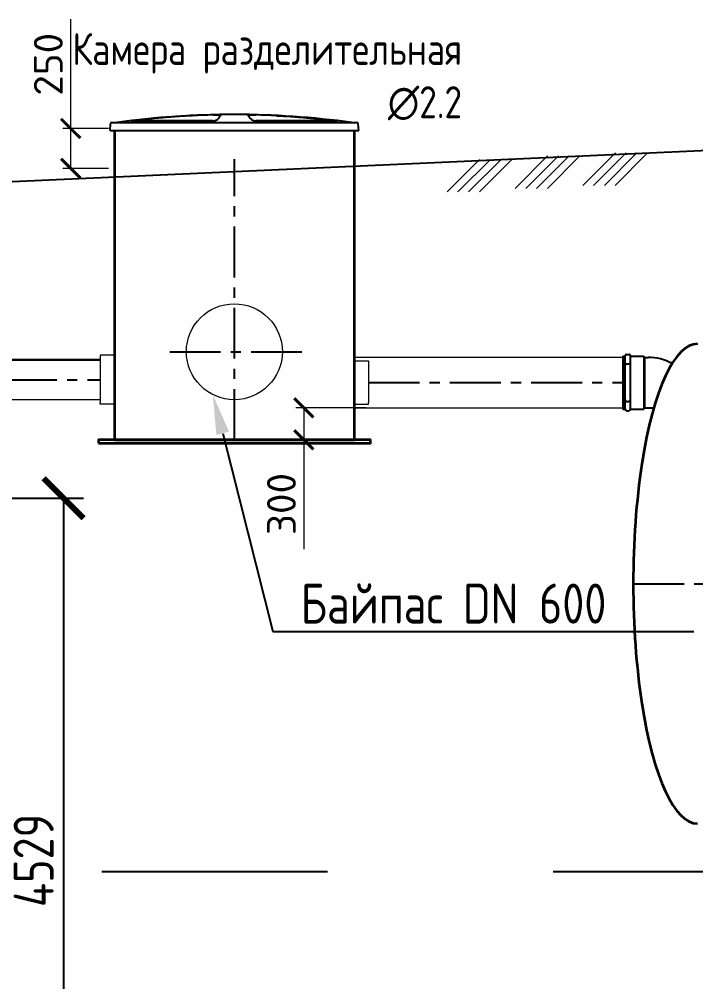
# Model space of a CAD drawing. Header units: millimetres. Extents: x 20530103 to 31271019, y 32092698 to 33532929.
# Drawn here: x 26250887 to 26255115, y 33137289 to 33143308 of the extents above; entities that cross this region are included whole.
import ezdxf
from ezdxf import colors
from ezdxf.entities.mleader import LeaderData, LeaderLine
from ezdxf.math import Vec2, Vec3

# ---------------------------------------------------------------- set-up
doc = ezdxf.new("R2010")
doc.units = ezdxf.units.MM
doc.linetypes.add('осевая', pattern=[50.8, 31.75, -6.35, 6.35, -6.35])
doc.linetypes.add('Штриховая', pattern=[2822.222233, 1411.111116, -1411.111116])
for name, color, linetype in [('Mitat', 1, 'Continuous'), ('Выноски', 7, 'Continuous'), ('Системный слой', 7, 'Continuous')]:
    doc.layers.add(name, color=color, linetype=linetype)
doc.styles.add('ARTEM Arial', font='simplex.shx')
doc.styles.add('GOST 2.304', font='GOST.TTF')
doc.styles.get("Standard").update_dxf_attribs({"font": 'arial.ttf'})
doc.dimstyles.new('ARTEM', dxfattribs={"dimtxt": 70, "dimasz": 50, "dimexe": 35, "dimexo": 15, "dimgap": 10, "dimtad": 1, "dimdec": 0, "dimtxsty": 'ARTEM Arial', "dimcen": 2.5, "dimclrd": 7, "dimclre": 7, "dimclrt": 7, "dimadec": 0, "dimazin": 0, "dimtfac": 1, "dimtdec": 0, "dimtmove": 0, "dimatfit": 3, "dimfxl": 1, "dimlwd": 15, "dimlwe": 15, "dimarcsym": 0})
doc.dimstyles.new('ISO-25', dxfattribs={"dimtxt": 2.5, "dimasz": 2.5, "dimexe": 1.25, "dimexo": 0.625, "dimtad": 1, "dimtxsty": 'Standard', "dimcen": 2.5, "dimadec": 0, "dimazin": 0, "dimtfac": 1, "dimtmove": 0, "dimatfit": 3, "dimfxl": 1, "dimarcsym": 0})

# ---------------------------------------------------------------- blocks, each defined once
blk = doc.blocks.new('_ArchTick')
at = {"color": 0, "linetype": 'ByBlock', "const_width": 0.15}
blk.add_lwpolyline([(-0.5, -0.5), (0.5, 0.5)], dxfattribs=at)
blk = doc.blocks.new('*D168')
at = {"color": 5, "lineweight": 15, "transparency": 16777216}
for p, q in [((26253055.7, 33140878), (26252615.5, 33140878)), ((26252665.5, 33140878), (26252665.5, 33140677.7)), ((26252966.3, 33140677.7), (26252615.5, 33140677.7)), ((26252665.5, 33140677.7), (26252665.5, 33139994.9))]:
    blk.add_line(p, q, dxfattribs=at)
at = {"color": 5, "lineweight": 15, "transparency": 16777216, "xscale": 120, "yscale": 120, "zscale": 120}
for p, rotation in [((26252665.5, 33140878), 90), ((26252665.5, 33140677.7), 270)]:
    blk.add_blockref('_ArchTick', p, dxfattribs=dict(at, rotation=rotation))
at = {"color": 7, "lineweight": 20, "transparency": 16777216, "insert": (26252525.5, 33140276.3), "char_height": 180, "attachment_point": 5, "rotation": 90, "style": 'ARTEM Arial'}
blk.add_mtext('300', dxfattribs=at)
blk = doc.blocks.new('*D169')
at = {"color": 5, "lineweight": 15, "transparency": 16777216}
for p, q in [((26251208.5, 33142625), (26251208.5, 33143307.8)), ((26251445.2, 33142625), (26251158.5, 33142625)), ((26251208.5, 33142375), (26251208.5, 33142625)), ((26251445.2, 33142375), (26251158.5, 33142375))]:
    blk.add_line(p, q, dxfattribs=at)
at = {"color": 5, "lineweight": 15, "transparency": 16777216, "xscale": 120, "yscale": 120, "zscale": 120}
for p, rotation in [((26251208.5, 33142625), 90), ((26251208.5, 33142375), 270)]:
    blk.add_blockref('_ArchTick', p, dxfattribs=dict(at, rotation=rotation))
at = {"color": 7, "lineweight": 20, "transparency": 16777216, "insert": (26251068.5, 33143026.4), "char_height": 180, "attachment_point": 5, "rotation": 90, "style": 'ARTEM Arial'}
blk.add_mtext('250', dxfattribs=at)
blk = doc.blocks.new('*D172')
at = {"color": 0, "lineweight": -2, "transparency": 16777216}
for p, q in [((26250506.1, 33140312.1), (26251289.3, 33140312.1)), ((26251164.3, 33140312.1), (26251164.3, 33135783.2)), ((26250506.1, 33135783.2), (26251289.3, 33135783.2))]:
    blk.add_line(p, q, dxfattribs=at)
at = {"color": 0, "lineweight": -2, "transparency": 16777216, "xscale": 250, "yscale": 250, "zscale": 250}
for p, rotation in [((26251164.3, 33140312.1), 90), ((26251164.3, 33135783.2), 270)]:
    blk.add_blockref('_ArchTick', p, dxfattribs=dict(at, rotation=rotation))
at = {"color": 0, "transparency": 16777216, "insert": (26250976.8, 33138047.7), "char_height": 250, "attachment_point": 5, "rotation": 90, "style": 'GOST 2.304'}
blk.add_mtext('4529', dxfattribs=at)

msp = doc.modelspace()

# ---------------------------------------------------------------- linework, layer by layer
at = {"lineweight": 35}
for p, q in [((26251481.3159, 33142612.013), (26251481.3159, 33140677.7073)), ((26252981.3159, 33140677.7073), (26252981.3159, 33142612.013)), ((26251481.3159, 33140677.7073), (26252981.3159, 33140677.7073))]:
    msp.add_line(p, q, dxfattribs=at)
at = {"lineweight": 20}
for p, q in [((26254409.056, 33142268.3894), (26254612.5362, 33142471.8696)), ((26254476.4079, 33142268.3894), (26254679.8881, 33142471.8696)), ((26254543.7599, 33142268.3894), (26254747.2401, 33142471.8696)), ((26254611.112, 33142268.3894), (26254814.5922, 33142471.8696)), ((26253560.7363, 33142228.2928), (26253764.2165, 33142431.773)), ((26253628.0883, 33142228.2928), (26253831.5685, 33142431.773)), ((26253695.4402, 33142228.2928), (26253898.9204, 33142431.773)), ((26253762.7923, 33142228.2928), (26253966.2725, 33142431.773)), ((26253985.9167, 33142249.3617), (26254189.3969, 33142452.8419)), ((26254053.2687, 33142249.3617), (26254256.7489, 33142452.8419)), ((26254120.6206, 33142249.3617), (26254324.1008, 33142452.8419)), ((26254187.9727, 33142249.3617), (26254391.4529, 33142452.8419)), ((26251391.9597, 33141206.4866), (26251391.9597, 33140911.5791)), ((26251391.9597, 33141206.4866), (26251391.9597, 33141195.6791)), ((26251481.3159, 33141206.4866), (26251391.9597, 33141206.4866)), ((26252981.3159, 33141194.6291), (26254658.8303, 33141194.6291)), ((26252981.3159, 33141171.8866), (26253070.6721, 33141171.8866)), ((26253070.6721, 33141171.8866), (26253070.6721, 33141161.0791)), ((26253070.6721, 33141161.0791), (26253070.6721, 33140911.5791)), ((26251391.9597, 33140928.6291), (26249405.4026, 33140928.6291)), ((26251391.9597, 33140900.7717), (26251391.9597, 33140911.5791)), ((26251481.3159, 33140900.7717), (26251391.9597, 33140900.7717)), ((26252981.3159, 33140900.7717), (26253070.6721, 33140900.7717)), ((26253070.6721, 33140900.7717), (26253070.6721, 33140911.5791)), ((26252981.3159, 33140878.0291), (26254658.8303, 33140878.0291))]:
    msp.add_line(p, q, dxfattribs=at)
at = {"color": 1, "linetype": 'осевая', "lineweight": 25, "ltscale": 10}
for p, q in [((26252231.3159, 33140677.7073), (26252231.3159, 33142433.8338)), ((26251827.8486, 33141228.6291), (26252653.5649, 33141228.6291)), ((26249280.4026, 33141053.6291), (26251391.9597, 33141053.6291)), ((26253070.6721, 33141036.3291), (26254658.8303, 33141036.3291)), ((26254724.5769, 33139778.0291), (26262724.5769, 33139778.0291))]:
    msp.add_line(p, q, dxfattribs=at)
at = {"color": 7, "lineweight": 25}
for p, q in [((26254658.8303, 33141200.7291), (26254658.8303, 33140870.3291)), ((26254658.8303, 33141200.7291), (26254673.8303, 33141200.7291)), ((26254673.8303, 33140868.7291), (26254673.8303, 33141202.3291)), ((26254682.5303, 33141211.0291), (26254697.8303, 33141211.0291)), ((26254706.5303, 33140868.7291), (26254706.5303, 33141202.3291)), ((26254706.5303, 33141200.7291), (26254790.8303, 33141200.7291)), ((26254795.2759, 33141193.0291), (26254790.8303, 33141200.7291)), ((26254795.2759, 33141193.0291), (26254817.7759, 33141193.0291)), ((26254658.8303, 33141144.0291), (26254658.8303, 33140928.6291)), ((26254658.8303, 33141144.0291), (26254673.8303, 33141144.0291)), ((26254673.8303, 33140927.0291), (26254673.8303, 33141144.0291)), ((26254682.5303, 33141152.7291), (26254697.8303, 33141152.7291)), ((26254706.5303, 33140927.0291), (26254706.5303, 33141144.0291)), ((26254658.8303, 33140928.6291), (26254673.8303, 33140928.6291)), ((26254682.5303, 33140918.3291), (26254697.8303, 33140918.3291)), ((26254658.8303, 33140870.3291), (26254673.8303, 33140870.3291)), ((26254682.5303, 33140860.0291), (26254697.8303, 33140860.0291)), ((26254706.5303, 33140870.3291), (26254790.8303, 33140870.3291)), ((26254795.2759, 33140878.0291), (26254790.8303, 33140870.3291)), ((26254795.2759, 33140878.0291), (26254853.35, 33140878.0291))]:
    msp.add_line(p, q, dxfattribs=at)
at = {"lineweight": 30}
msp.add_line((26249155.4026, 33141178.6291), (26251391.9597, 33141178.6291), dxfattribs=at)
at = {"color": 4, "linetype": 'Штриховая'}
msp.add_line((26076424.681, 33137978.0291), (26285187.4693, 33137978.0291), dxfattribs=at)
msp.add_lwpolyline([(26248841.9878, 33142077.424), (26249405.4026, 33142228.6291), (26256678.6187, 33142555.6912)])
at = {"lineweight": 35}
msp.add_lwpolyline([(26251381.3159, 33140657.7073), (26253081.3159, 33140657.7073), (26253081.3159, 33140677.7073), (26251381.3159, 33140677.7073)], close=True, dxfattribs=at)
at = {"lineweight": 20}
msp.add_circle((26252231.3159, 33141228.6291), 300, dxfattribs=at)
at = {"color": 7, "lineweight": 25}
for centre, radius, start, end in [((26254682.5303, 33141202.3291), 8.7, 90, 180), ((26254697.8303, 33141202.3291), 8.7, 0, 90), ((26254817.7759, 33140878.0291), 315, 61.6369487, 90), ((26254682.5303, 33141144.0291), 8.7, 90, 180), ((26254697.8303, 33141144.0291), 8.7, 0, 90), ((26254682.5303, 33140927.0291), 8.7, 180, 270), ((26254697.8303, 33140927.0291), 8.7, 270, 0), ((26254682.5303, 33140868.7291), 8.7, 180, 270), ((26254697.8303, 33140868.7291), 8.7, 270, 0)]:
    msp.add_arc(centre, radius, start, end, dxfattribs=at)
at = {"lineweight": 35}
msp.add_ellipse((26255126.8284, 33139778.0291), major_axis=(0, 1500), ratio=0.268167651, start_param=0, end_param=3.141592654, dxfattribs=at)
at = {"layer": 'Mitat', "color": 7, "lineweight": 25}
for p, q in [((26254790.8303, 33141200.7291), (26254790.8303, 33140870.3291)), ((26254795.2759, 33141193.0291), (26254795.2759, 33140878.0291))]:
    msp.add_line(p, q, dxfattribs=at)
at = {"layer": 'Системный слой', "color": 7, "lineweight": 25}
for p, q in [((26252145.0246, 33142709.6573), (26252143.2901, 33142704.8918)), ((26252319.3416, 33142704.8918), (26252317.6071, 33142709.6573)), ((26251453.9415, 33142612.013), (26251457.5173, 33142652.8846)), ((26251467.4792, 33142662.013), (26252231.3159, 33142662.013)), ((26252096.3055, 33142671.9928), (26251589.441, 33142671.9928)), ((26252231.3159, 33142662.013), (26252995.1526, 33142662.013)), ((26252873.1908, 33142671.9928), (26252366.3263, 33142671.9928)), ((26253008.6903, 33142612.013), (26253005.1145, 33142652.8846)), ((26251453.9415, 33142612.013), (26252231.3159, 33142612.013)), ((26252231.3159, 33142612.013), (26253008.6903, 33142612.013))]:
    msp.add_line(p, q, dxfattribs=at)
for centre, radius, start, end in [((26252231.3159, 33137314.123), 5397.89, 82.19547593, 97.80452407), ((26252096.3055, 33142721.9928), 50, 270, 340.00000002), ((26252366.3263, 33142721.9928), 50, 199.99999998, 270), ((26251467.4792, 33142652.013), 10, 90, 174.9999999), ((26252995.1526, 33142652.013), 10, 5.0000001, 90)]:
    msp.add_arc(centre, radius, start, end, dxfattribs=at)
for start_param, end_param in [(-1.544362263, -1.518731112), (-1.622861542, -1.597230391)]:
    msp.add_ellipse((26252231.3159, 33137972.9963), major_axis=(-5042.411, 0), ratio=0.939692621, start_param=start_param, end_param=end_param, dxfattribs=at)
for points, knots in [([(26251968.9003, 33142704.8918), (26251949.2042, 33142703.9273), (26251914.8098, 33142702.052), (26251875.5436, 33142699.5273), (26251841.5694, 33142697.1529), (26251813.0395, 33142695.001), (26251784.9685, 33142692.6911), (26251766.9676, 33142691.1378), (26251754, 33142689.9853), (26251741.3305, 33142688.8271), (26251729.0601, 33142687.6748), (26251717.1961, 33142686.5318), (26251705.947, 33142685.4214), (26251695.2197, 33142684.3384), (26251685.1288, 33142683.2975), (26251675.5806, 33142682.2927), (26251666.6885, 33142681.3391), (26251658.2463, 33142680.4177), (26251650.312, 33142679.5368), (26251642.8403, 33142678.6935), (26251636.0456, 33142677.9146), (26251629.8165, 33142677.19), (26251624.2632, 33142676.535), (26251619.278, 33142675.9391), (26251614.9706, 33142675.4177), (26251611.1266, 33142674.9468), (26251607.753, 33142674.5285), (26251604.7606, 33142674.153), (26251602.2698, 33142673.8367), (26251600.1686, 33142673.5666), (26251598.4703, 33142673.3458), (26251597.0692, 33142673.1614), (26251595.9763, 33142673.016), (26251595.0668, 33142672.8937), (26251594.3004, 33142672.7895), (26251593.6218, 33142672.6962), (26251593.0505, 33142672.6167), (26251592.5605, 33142672.5478), (26251592.1515, 33142672.4894), (26251591.6896, 33142672.4228), (26251591.2811, 33142672.3627), (26251590.914, 33142672.3073), (26251590.6392, 33142672.2651), (26251590.4177, 33142672.2303), (26251590.2366, 33142672.201), (26251590.0918, 33142672.1772), (26251589.9418, 33142672.1518), (26251589.7944, 33142672.1259), (26251589.6682, 33142672.1026), (26251589.5509, 33142672.0796), (26251589.4364, 33142672.0549), (26251589.3413, 33142672.0298), (26251589.2979, 33142672.0088), (26251589.3264, 33142671.9957), (26251589.3949, 33142671.9928), (26251589.441, 33142671.9928)], [0, 0, 0, 0, 8.490569597, 14.815700933, 16.914484719, 23.134057695, 27.122201016, 29.041995694, 30.919925401, 32.735662746, 34.531341505, 36.241434265, 37.886113514, 39.420046362, 40.908475093, 42.281405694, 43.58375298, 44.790497889, 45.971300354, 47.05587036, 48.069933331, 48.966850054, 49.818162945, 50.550026806, 51.208870038, 51.768774944, 52.302287244, 52.756970142, 53.158516064, 53.47745784, 53.766929302, 53.991593484, 54.179653715, 54.326331165, 54.466501519, 54.587812603, 54.697136199, 54.788021687, 54.87259205, 54.942983918, 55.075867317, 55.141920754, 55.20350917, 55.281904279, 55.320079333, 55.359591368, 55.413309431, 55.466159177, 55.517729041, 55.566129921, 55.630229632, 55.714907934, 55.808301331, 55.904815891, 56, 56, 56, 56]), ([(26252098.04, 33142709.6573), (26252100.5599, 33142709.7199), (26252103.9368, 33142709.7975), (26252108.5293, 33142709.8913), (26252111.0177, 33142709.9378), (26252113.8776, 33142709.9873), (26252115.8802, 33142710.0189), (26252118.2183, 33142710.0523), (26252120.1062, 33142710.077), (26252122.2864, 33142710.1018), (26252124.7046, 33142710.1251), (26252126.9811, 33142710.1418), (26252129.0998, 33142710.1519), (26252130.776, 33142710.1563), (26252132.3141, 33142710.1568), (26252133.9379, 33142710.1533), (26252135.4666, 33142710.1451), (26252136.7802, 33142710.133), (26252137.981, 33142710.1182), (26252139.194, 33142710.0981), (26252140.57, 33142710.0664), (26252141.6842, 33142710.0303), (26252142.534, 33142709.9932), (26252143.1217, 33142709.9613), (26252143.6784, 33142709.9239), (26252144.2382, 33142709.8743), (26252144.8692, 33142709.7883), (26252145.0444, 33142709.7115), (26252145.0246, 33142709.6573)], [0, 0, 0, 0, 2.951327276, 3.942480367, 5.436172827, 5.934313446, 7.422775838, 7.914553493, 8.891010777, 9.852012125, 10.796872495, 12.188090515, 13.093521956, 13.97038052, 14.812532152, 15.618804417, 16.773919248, 17.632460423, 18.235017138, 19.317058324, 20.408103306, 21.758176858, 22.619837977, 23.354994625, 24.082632961, 25.14830178, 26.460010825, 29, 29, 29, 29]), ([(26252317.6071, 33142709.6573), (26252317.5994, 33142709.6784), (26252317.6248, 33142709.7192), (26252317.7856, 33142709.7771), (26252318.0699, 33142709.8315), (26252318.4839, 33142709.8827), (26252319.0304, 33142709.9302), (26252319.7089, 33142709.9737), (26252320.5167, 33142710.0128), (26252321.4485, 33142710.0473), (26252322.4965, 33142710.077), (26252323.651, 33142710.1018), (26252324.9021, 33142710.1219), (26252326.2429, 33142710.1373), (26252327.6598, 33142710.1481), (26252329.136, 33142710.1546), (26252330.8792, 33142710.1573), (26252332.8984, 33142710.1545), (26252335.0429, 33142710.1451), (26252336.856, 33142710.133), (26252338.6708, 33142710.1182), (26252340.983, 33142710.0954), (26252343.3051, 33142710.0672), (26252345.8996, 33142710.0315), (26252348.2642, 33142709.9955), (26252350.5745, 33142709.956), (26252352.9498, 33142709.913), (26252355.4917, 33142709.8638), (26252358.7239, 33142709.7954), (26252361.7228, 33142709.7272), (26252363.6465, 33142709.6808), (26252364.5918, 33142709.6573)], [0, 0, 0, 0, 1.1000986, 2.173880345, 3.256636995, 4.350323164, 5.448342696, 6.54820794, 7.644669376, 8.733300406, 9.810770512, 10.871185793, 11.913790339, 12.939454065, 13.951489768, 14.933691886, 15.884651136, 17.234542805, 18.509152274, 19.456508053, 20.121398222, 21.315374702, 22.923383836, 23.465806087, 24.959821216, 26.174068454, 26.573939819, 28.125278616, 29.527835655, 30.787060774, 32, 32, 32, 32]), ([(26252493.7315, 33142704.8918), (26252513.1625, 33142703.9403), (26252551.9751, 33142701.827), (26252605.1479, 33142698.3455), (26252652.5239, 33142694.7854), (26252689.0841, 33142691.7411), (26252715.4489, 33142689.3733), (26252732.124, 33142687.8124), (26252744.0588, 33142686.6659), (26252755.3892, 33142685.5507), (26252766.2052, 33142684.4614), (26252776.3917, 33142683.4132), (26252786.0398, 33142682.4001), (26252795.0353, 33142681.4373), (26252803.5823, 33142680.5061), (26252811.6202, 33142679.6151), (26252819.192, 33142678.7617), (26252826.0805, 33142677.973), (26252832.3977, 33142677.239), (26252838.0308, 33142676.5751), (26252843.0879, 33142675.9711), (26252847.4566, 33142675.4426), (26252851.354, 33142674.9654), (26252854.772, 33142674.5419), (26252857.801, 33142674.1619), (26252860.3185, 33142673.8422), (26252862.4391, 33142673.5697), (26252864.1497, 33142673.3473), (26252865.5584, 33142673.162), (26252866.6545, 33142673.0161), (26252867.565, 33142672.8937), (26252868.3314, 33142672.7895), (26252869.01, 33142672.6962), (26252869.5812, 33142672.6167), (26252870.0712, 33142672.5478), (26252870.4803, 33142672.4894), (26252870.9422, 33142672.4228), (26252871.3507, 33142672.3627), (26252871.7178, 33142672.3073), (26252871.9925, 33142672.2651), (26252872.2141, 33142672.2303), (26252872.3952, 33142672.201), (26252872.54, 33142672.1772), (26252872.69, 33142672.1518), (26252872.8374, 33142672.1259), (26252872.9636, 33142672.1026), (26252873.0808, 33142672.0796), (26252873.1954, 33142672.0549), (26252873.2905, 33142672.0298), (26252873.3338, 33142672.0088), (26252873.3054, 33142671.9957), (26252873.2369, 33142671.9928), (26252873.1908, 33142671.9928)], [0, 0, 0, 0, 7.927186421, 15.823074498, 21.678007793, 27.26734092, 30.775327707, 32.482930664, 34.111200546, 35.678602726, 37.142706739, 38.564199147, 39.877202513, 41.123772365, 42.280108725, 43.411763879, 44.451646154, 45.424241949, 46.284915046, 47.101989427, 47.804450887, 48.436736004, 48.973773198, 49.485261725, 49.920608522, 50.304671477, 50.609046658, 50.885036295, 51.09868006, 51.277169692, 51.415989147, 51.548651034, 51.66346448, 51.766932548, 51.852949817, 51.932989873, 51.999610617, 52.12537467, 52.187889291, 52.246178188, 52.320373547, 52.356503549, 52.393898917, 52.444739284, 52.494757822, 52.543565021, 52.589372981, 52.650038761, 52.730180716, 52.818570901, 52.909915041, 53, 53, 53, 53])]:
    msp.add_open_spline(points, degree=3, knots=knots, dxfattribs=at)

# ---------------------------------------------------------------- texts
at = {"lineweight": 20, "insert": (26253654.2571, 33143222.313), "char_height": 200, "width": 3048.508414, "attachment_point": 3, "style": 'GOST 2.304'}
msp.add_mtext('Камера разделительная\\P∅2.2', dxfattribs=at)

# ---------------------------------------------------------------- dimensions: what is measured, and where the dimension line sits
at = {"lineweight": 20}
dim = msp.add_linear_dim(base=(26251208.5083, 33142624.97), p1=(26251460.2041, 33142374.97), p2=(26251460.2041, 33142624.97), angle=90, dimstyle='ARTEM', override={"dimtxt": 180, "dimasz": 120, "dimexe": 50, "dimgap": 50, "dimblk1": 'ArchTick', "dimblk2": 'ArchTick', "dimsah": 1, "dimclrd": 5, "dimclre": 5}, dxfattribs=at)
dim.commit()
dim.dimension.update_dxf_attribs({"geometry": '*D169', "text_midpoint": (26251068.5083, 33143026.3986)})
dim = msp.add_linear_dim(base=(26252665.499, 33140677.7073), p1=(26253070.6721, 33140878.0291), p2=(26252981.3159, 33140677.7073), angle=90, text='300', dimstyle='ARTEM', override={"dimtxt": 180, "dimasz": 120, "dimexe": 50, "dimgap": 50, "dimblk1": 'ArchTick', "dimblk2": 'ArchTick', "dimsah": 1, "dimclrd": 5, "dimclre": 5}, dxfattribs=at)
dim.commit()
dim.dimension.update_dxf_attribs({"geometry": '*D168', "text_midpoint": (26252525.499, 33140276.2787)})
dim = msp.add_linear_dim(base=(26251164.331, 33135783.2213), p1=(26250443.6495, 33140312.1178), p2=(26250443.6495, 33135783.2213), angle=90, dimstyle='ISO-25', override={"dimscale": 100, "dimdec": 0, "dimlfac": 1, "dimtxsty": 'GOST 2.304', "dimblk1": 'ArchTick', "dimblk2": 'ArchTick', "dimsah": 1})
dim.commit()
dim.dimension.update_dxf_attribs({"geometry": '*D172', "text_midpoint": (26250976.831, 33138047.6695)})

# ---------------------------------------------------------------- leaders
at = {"layer": 'Выноски', "color": 0, "lineweight": -2}
ml = msp.add_multileader_mtext('Standard', dxfattribs=at)
ml.set_content('\\A1;{\\C0;PE 100 SDR 17\\PDN250, L=65 м, h\\H0.7x;\\S^ лот;\\H1.4286x;=1.3 м,\\PСброс условно-чистых стоков в р.Бельбек}', color=5, style='GOST 2.304')
ml.set_leader_properties(lineweight=-3)
ml.build(insert=Vec2(0, 0))
ml.multileader.update_dxf_attribs({"text_left_attachment_type": 6, "text_right_attachment_type": 6, "dogleg_length": 1, "arrow_head_size": 250, "scale": 100})
ctx = ml.context
ctx.base_point, ctx.scale, ctx.char_height, ctx.arrow_head_size, ctx.landing_gap_size, ctx.plane_origin = Vec3(26355468.9519, 33141526.3866), 100, 250, 250, 180, Vec3(26313105.5098, 33121257.1893)
ctx.left_attachment, ctx.right_attachment, ctx.text_align_type = 6, 6, 1
notes = []
notes.append((ctx, [(0, (1, 1, 0), (26355448.9823, 33141526.3866), (1, 0), 19.9696, [(1, [(26354643.5309, 33142143.4931)], 0, [])])]))
ctx.mtext.insert, ctx.mtext.width, ctx.mtext.alignment, ctx.mtext.flow_direction = Vec3(26357234.8537, 33141847.6381), 3875, 2, 5
ml = msp.add_multileader_mtext('Standard', dxfattribs=at)
ml.set_content('{\\C0;Байпас DN 600}', color=5, style='GOST 2.304')
ml.set_leader_properties(lineweight=-3)
ml.build(insert=Vec2(0, 0))
ml.multileader.update_dxf_attribs({"text_left_attachment_type": 6, "text_right_attachment_type": 6, "dogleg_length": 1, "arrow_head_size": 250, "scale": 100})
ctx = ml.context
ctx.base_point, ctx.scale, ctx.char_height, ctx.arrow_head_size, ctx.landing_gap_size, ctx.plane_origin = Vec3(26252492.4093, 33139478.7404), 100, 250, 250, 180, Vec3(26207887.017, 33119126.8924)
ctx.left_attachment, ctx.right_attachment, ctx.text_align_type = 6, 6, 1
notes.append((ctx, [(0, (1, 1, 0), (26252472.4398, 33139478.7404), (1, 0), 19.9696, [(1, [(26252096.7872, 33140960.4836)], 0, [])])]))
ctx.mtext.insert, ctx.mtext.alignment, ctx.mtext.flow_direction = Vec3(26253601.0701, 33139778.7404), 2, 5
for ctx, leaders in notes:
    for number, flags, end, landing, length, lines in leaders:
        leader = LeaderData()
        leader.index, (leader.has_last_leader_line, leader.has_dogleg_vector, leader.attachment_direction) = number, flags
        leader.last_leader_point, leader.dogleg_vector, leader.dogleg_length = Vec3(end), Vec3(landing), length
        for number, points, colour, breaks in lines:
            line = LeaderLine()
            line.index, line.vertices, line.color, line.breaks = number, Vec3.list(points), colors.encode_raw_color(colour), breaks
            leader.lines.append(line)
        ctx.leaders.append(leader)

doc.saveas('drawing.dxf')
